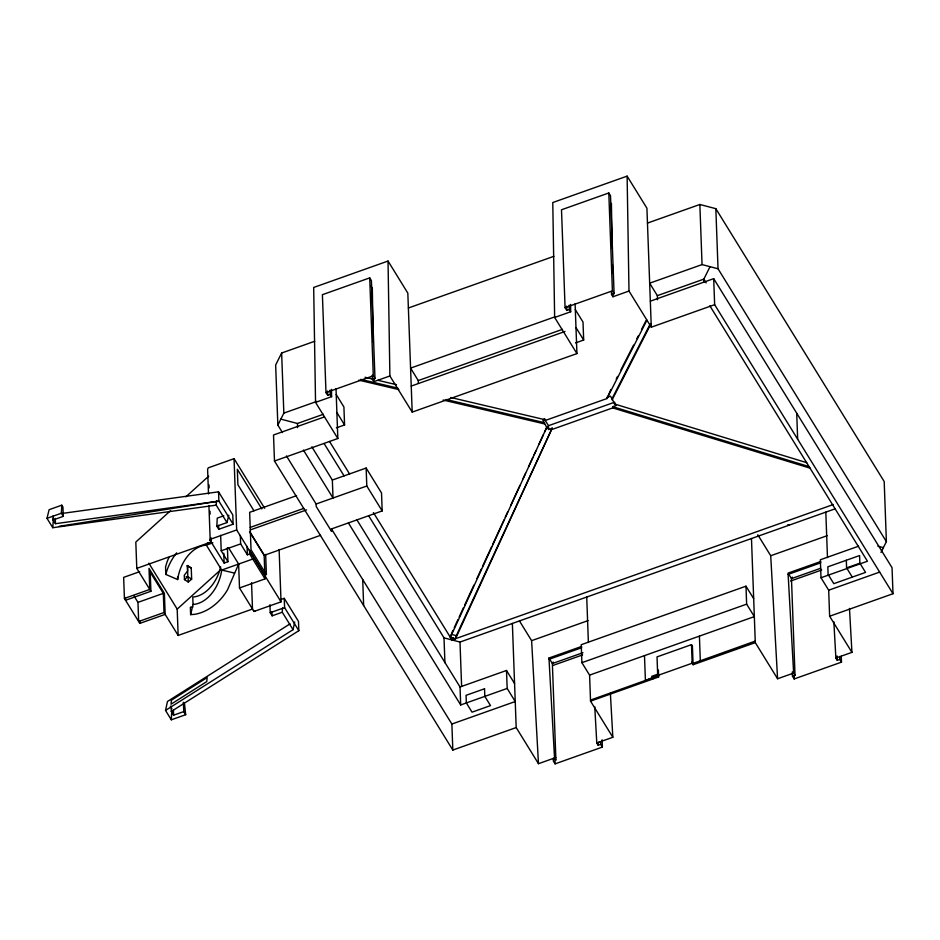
<?xml version="1.0" encoding="UTF-8"?>
<svg xmlns="http://www.w3.org/2000/svg" width="940" height="940" viewBox="0 0 940 940"><rect width="100%" height="100%" fill="white"/><g stroke="black" fill="none" stroke-linecap="round" stroke-linejoin="round"><path stroke-width="1.41" d="M185.674 714.706L183.746 711.592L183.406 702.298L184.557 704.166L185.674 714.706L171.303 719.805L171.738 711.451M171.303 719.805L165.522 710.428L293.045 629.671L282.282 612.234L282.505 608.051M233.12 524.191L218.879 501.114L55.448 523.697L53.145 519.961L63.285 516.354L61.358 513.24L61.793 505.191L49.115 509.691L47 518.34L52.781 527.716L216.212 505.144L226.975 522.581L216.834 526.177L218.75 529.29L233.12 524.191L232.779 514.897L218.538 491.82L62.346 513.404M216.834 526.177L217.258 518.128L223.826 515.802M52.781 527.716L53.451 518.222M216.212 505.144L216.494 501.067M165.522 710.428L167.461 701.487L290.037 623.866M293.045 629.671L294.714 622.01M228.632 547.856L238.631 564.047L227.539 589.768A44.133 33.194 -58.7 0 1 194.451 614.349L190.632 614.643L193.041 604.467L192.759 597.029A34.721 24.041 -73.2 0 0 220.642 566.961M226.975 522.581L228.784 515.167M552.168 428.147L455.548 638.707L450.389 637.343L451.165 634.324L456.323 635.675L552.168 428.147L548.631 429.498L547.01 426.795L544.554 432.118M455.548 638.707L456.323 635.675M207.634 542.779L206.354 545.13A34.721 24.041 -73.2 0 0 177.66 579.557L165.816 574.434L167.108 570.039A44.133 33.194 -58.7 0 1 176.673 552.849M451.776 632.996L453.01 630.329M454.231 627.673L457.921 619.695M459.155 617.028L463.455 607.722M464.677 605.055L473.901 585.103M476.968 578.452L481.268 569.135M482.502 566.479L491.714 546.528M492.936 543.861L504.005 519.914M505.227 517.259L507.682 511.936M510.761 505.285L519.973 485.334M523.051 478.672L525.507 473.361M528.574 466.698L532.874 457.392M534.108 454.737L535.953 450.742M539.019 444.091L543.32 434.774M450.389 637.343L547.01 426.795M373.403 512.582L451.999 639.964L452.998 637.802M314.724 341.267L281.636 353.017L275.655 365.014L277.852 425.127L282.47 432.6M210.901 539.102L210.208 540.488L208.927 505.579M277.852 425.127L283.845 413.118L281.636 353.017M710.041 266.69L703.825 279.145L703.931 281.906M881.003 552.426L886.385 541.628L884.188 481.527L715.834 208.68L699.854 204.485L647.472 223.086M450.742 397.491L546.446 420.051L606.946 398.56L610.894 389.501M616.217 379.067L617.545 376.458M620.87 369.937L633.525 345.156M636.85 338.635L638.178 336.027M641.515 329.505L646.168 320.376M606.946 398.56L646.943 320.176M806.684 462.656L614.643 404.024L612.058 398.678L649.998 324.347M612.105 399.911L650.774 324.147M187.33 571.379L184.287 575.245L184.451 579.581L188.27 582.048L191.654 579.146L191.243 567.995L187.436 565.528L187.636 571.109M170.633 510.585L135.818 542.051L136.782 568.383L150.905 591.272L125.561 600.284L125.455 597.546M185.862 496.825L208.715 476.169M251.532 582.706L252.508 609.038L178.154 635.44L177.19 609.108L220.712 569.769M191.243 567.995L187.119 565.798M184.451 579.581L187.836 576.69L187.436 565.528M183.746 711.592L173.606 715.187L171.303 711.451L298.826 630.693L298.485 621.399L284.244 598.322L280.332 599.708M545.223 419.252L542.862 420.156L547.057 428.029M590.496 700.1L652.666 677.822L651.749 676.33L657.659 674.227M755.231 641.104L693.05 663.382L692.122 661.877M575.104 303.738L576.937 353.593L412.19 412.108L407.831 293.139L388.032 261.05L313.678 287.464L315.546 402.379L337.836 438.51L274.48 461.023L452.822 750.061L516.189 727.56L512.37 623.455M650.327 301.164L713.695 278.651L714.647 304.678L651.279 327.19L646.92 208.21L627.121 176.133L552.779 202.535L554.647 317.462L576.937 353.593M388.032 261.05L389.889 375.977L373.838 381.675L372.463 379.443L374.99 378.538L371.406 280.637L369.714 277.887L322.397 294.69L325.992 392.603L327.684 395.34L330.222 394.436L330.058 390.1M627.121 176.133L628.989 291.059L612.939 296.758L611.552 294.514L614.09 293.621L610.507 195.708L608.803 192.97L561.497 209.773L565.081 307.674L566.785 310.423L569.311 309.519L569.158 305.183M408.371 308.003L553.895 256.315M325.992 392.603L373.298 375.788L369.714 277.887M565.081 307.674L612.398 290.871L608.803 192.97M283.845 413.118L316.933 401.368M554.729 316.909L410.569 368.116L418.265 380.571L418.359 383.332M886.385 541.628L718.031 268.781L702.051 264.587L649.669 283.187L657.354 295.654L657.507 299.801M315.546 402.379L331.597 396.68L331.479 389.36M554.647 317.462L570.697 311.763L570.58 304.443M280.849 419.123L297.451 423.482L323.419 414.258M418.265 380.571L562.414 329.364M657.354 295.654L703.825 279.145L706.128 282.881M324.488 416.89L273.517 434.997L274.48 461.023M411.238 386.082L564.999 331.468M47 518.34L61.358 513.24M264.657 508.281L234.048 458.685L208.28 467.838L207.599 469.224L208.504 493.947M336.367 427.853L344.569 424.951L343.911 406.973L336.226 394.518M575.515 342.924L583.67 340.022L583.012 322.056L575.327 309.601M303.42 450.06L333.007 498.012L332.349 480.046L366.142 468.038L381.522 492.96L382.18 510.925L331.479 528.938L331.573 531.405L316.204 506.496L316.11 504.016L286.453 455.947M296.57 495.662L249.652 512.323L251.027 549.736L266.408 574.657L265.668 554.447L264.14 554.988L264.833 573.776M234.048 458.685L236.668 529.948L209.632 539.548L224.131 563.048L227.927 561.697L227.41 547.632M250.204 527.422L303.749 508.399M316.11 504.016L366.8 486.015L366.142 468.038M136.782 568.383L211.124 541.981L210.971 537.598M212.851 542.827L206.354 545.13L221.734 570.051L234.518 573.095M250.299 529.902L306.593 509.903M548.631 429.498L548.49 425.691L614.701 402.179M139.661 571.685L123.657 577.371L124.421 598.439L139.813 623.385L165.17 614.384L164.394 593.316L149.002 568.371L149.766 589.439L124.421 598.439M552.215 429.392L612.704 407.901L810.362 468.238M227.927 561.697L221.206 550.793L240.64 543.896L240.323 535.447M240.64 543.896L247.361 554.8L249.641 553.989L249.511 550.276L264.88 575.198L265.021 578.899L239.5 587.97L254 611.458L281.037 601.859L279.121 549.512M253.4 558.807L221.734 570.051A34.721 24.041 -73.2 0 1 193.041 604.467M320.587 535.307L264.152 555.352L249.547 531.688M163.313 593.363L164.007 612.516L138.662 621.516L137.969 602.364L163.313 593.363L150.2 572.119L150.905 591.272M282.282 612.234L272.142 615.829L270.226 612.716L284.585 607.616L284.244 598.322M451.999 639.964L833.357 504.51M368.668 515.766L444.009 637.861L459.989 642.055L835.472 508.704M581.66 646.414L548.96 658.035L554.541 757.981L538.479 763.691L531.617 640.669L588.076 620.611M820.761 561.497L788.061 573.106L793.63 673.064L777.58 678.762L770.718 555.74L827.165 535.694M506.507 670.479L507.165 688.444L460.694 704.953L460.036 686.987L506.507 670.479L514.58 683.556M753.668 598.639L745.984 586.184L581.237 644.699L581.895 662.665L589.58 675.12L590.543 701.146L612.833 737.277L596.783 742.976L598.157 745.22L600.695 744.316L600.601 741.719L598.063 742.624L598.157 745.22M858.596 546.187L820.338 559.77L820.996 577.748L828.681 590.202L829.632 616.229L851.934 652.36L835.872 658.059L837.258 660.303L839.796 659.398L839.69 656.508M549.03 659.316L581.743 647.695M788.131 574.387L820.832 562.778M554.541 757.981L555.916 760.225L552.368 663.558L582.953 652.701M841.277 656.296L841.488 662.148L794.171 678.95L792.479 676.201L795.017 675.308L791.468 578.64L820.702 568.254M552.837 665.485L582.577 654.922M790.587 581.049L821.678 570.004M852.286 577.113L846.599 567.889L859.865 563.178L859.583 555.552L827.834 566.832L828.116 574.457L833.803 583.67L865.552 572.401L859.865 563.178M581.895 662.665L746.642 604.15L745.984 586.184M820.996 577.748L867.456 561.239L709.865 305.841M452.822 750.061L451.87 724.035L515.238 701.534L507.165 688.444M589.58 675.12L754.338 616.605L746.642 604.15M828.681 590.202L879.652 572.096M751.471 538.538L755.29 642.631L693.097 664.721L692.416 646.144L691.488 644.652L657.025 656.895L657.706 675.472L658.635 676.965L590.543 701.146M691.488 644.652L692.169 663.229L651.796 677.576L652.712 679.068M653.852 677.423L658.587 675.731M829.632 616.229L893 593.728L892.048 567.701L713.695 278.651M555.822 757.616L553.284 758.521L553.378 761.13L555.082 763.868L602.387 747.065L602.117 739.757M651.044 678.41L652.666 677.846L645.404 680.431L644.499 655.627M606.899 397.326L610.448 396.151L612.058 398.678M612.704 407.901L612.668 406.668L616.217 405.493L614.596 402.79L614.643 404.024M59.197 526.294L218.879 501.114L218.538 491.82M192.9 607.005L190.362 607.216L190.632 614.643M365.037 377.281L372.181 378.973M377.904 380.312L396.469 384.695M360.784 379.384L397.808 388.114M446.218 399.524L544.471 422.683M358.822 380.148L398.819 389.583M443.104 400.017L544.519 423.916M877.866 546.175L883.4 547.632M253.424 610.53L255.269 611.012M612.668 406.668L809.328 466.698M187.836 576.69L191.654 579.146M186.202 576.479L188.106 577.712L188.27 582.048M714.647 304.678L893 593.728M628.989 291.059L651.279 327.19M788.742 574.211L791.468 578.64M612.398 290.871L614.09 293.621M839.796 659.398L841.488 662.148M757.781 534.766L770.718 555.74M569.311 309.519L570.697 311.763M793.63 673.064L795.017 675.308M575.985 327.566L583.67 340.022M755.29 642.631L777.58 678.762M544.166 418.688L548.49 425.691M692.169 663.229L693.097 664.721M370.959 286.089L372.322 288.298L373.204 342.172M389.889 375.977L412.19 412.108M548.96 658.035L552.368 663.558M373.298 375.788L374.99 378.538M600.695 744.316L602.387 747.065M519.444 620.917L531.617 640.669M330.222 394.436L331.597 396.68M336.884 412.484L344.569 424.951M516.189 727.56L538.479 763.691M366.8 486.015L382.18 510.925M329.529 441.471L349.539 473.913M324.089 443.504L344.075 475.899M311.857 446.841L332.349 480.046M356.953 519.926L460.036 686.987M348.387 522.934L460.694 704.953M331.479 528.938L451.87 724.035M261.79 508.893L237.327 469.248L237.902 484.746L253.953 510.761M250.299 532.557L264.14 554.988M236.668 529.948L281.037 601.859M284.585 607.616L298.826 630.693M249.641 553.989L265.021 578.899M148.837 563.166L177.19 609.108M164.007 612.516L178.154 635.44M134.103 596.113L137.969 602.364M61.793 505.191L62.945 507.06L63.285 516.354M170.41 706.269L171.891 708.666M271.731 611.881L272.142 615.829M849.478 608.427L851.934 652.36M833.851 621.786L835.872 658.059M610.377 693.344L612.833 737.277M594.762 706.704L596.783 742.976M846.317 560.264L846.599 567.889M837.093 655.967L837.258 660.303M825.814 512.124L827.482 557.573M796.709 413.189L797.661 439.215M792.267 577.101L792.314 578.335M794.065 676.025L794.171 678.95M792.326 671.865L792.479 676.201M715.834 208.68L718.031 268.781M699.854 204.485L702.051 264.587M699.407 636.121L700.312 660.773M658.376 669.95L658.635 676.965M611.447 291.623L611.552 294.514M586.725 597.053L588.381 642.49M566.62 306.088L566.785 310.423M553.167 662.019L553.214 663.264M554.859 758.028L555.082 763.868M459.989 642.055L461.599 686.036M444.009 637.861L444.926 662.782M372.299 375.095L372.463 379.443M362.699 579.51L363.651 605.536M336.015 388.655L337.836 438.51M327.52 391.005L327.684 395.34M297.451 423.482L297.592 427.63M269.933 604.749L270.226 612.716M247.055 546.351L247.361 554.8M238.631 564.047L239.5 587.97M223.767 553.202L224.131 563.048M220.642 535.318L221.206 550.793M218.609 525.307L218.75 529.29M209.033 484.946L209.15 487.872M210.008 511.266L210.113 514.192M177.566 577.078L177.66 579.557M173.418 709.876L173.606 715.187M171.104 706.14L171.303 711.451M165.816 574.434L165.546 566.996L166.838 562.602A44.133 33.194 -58.7 0 1 168.953 557.408M139.719 620.576L139.813 623.385M55.26 518.387L55.448 523.697M53.004 515.978L53.145 519.961M611.423 203.381L612.152 248.477M612.422 264.563L612.563 273.34M612.892 293.832L612.939 296.758M373.791 378.75L373.838 381.675M171.433 700.194L171.045 704.201L206.776 681.582L207.153 677.564L171.433 700.194M788.989 524.72L788.108 524.814L788.989 524.72M484.547 688.761L466.064 695.33L466.346 702.944L472.033 712.168L490.515 705.599L484.829 696.375L484.547 688.761"/></g></svg>
